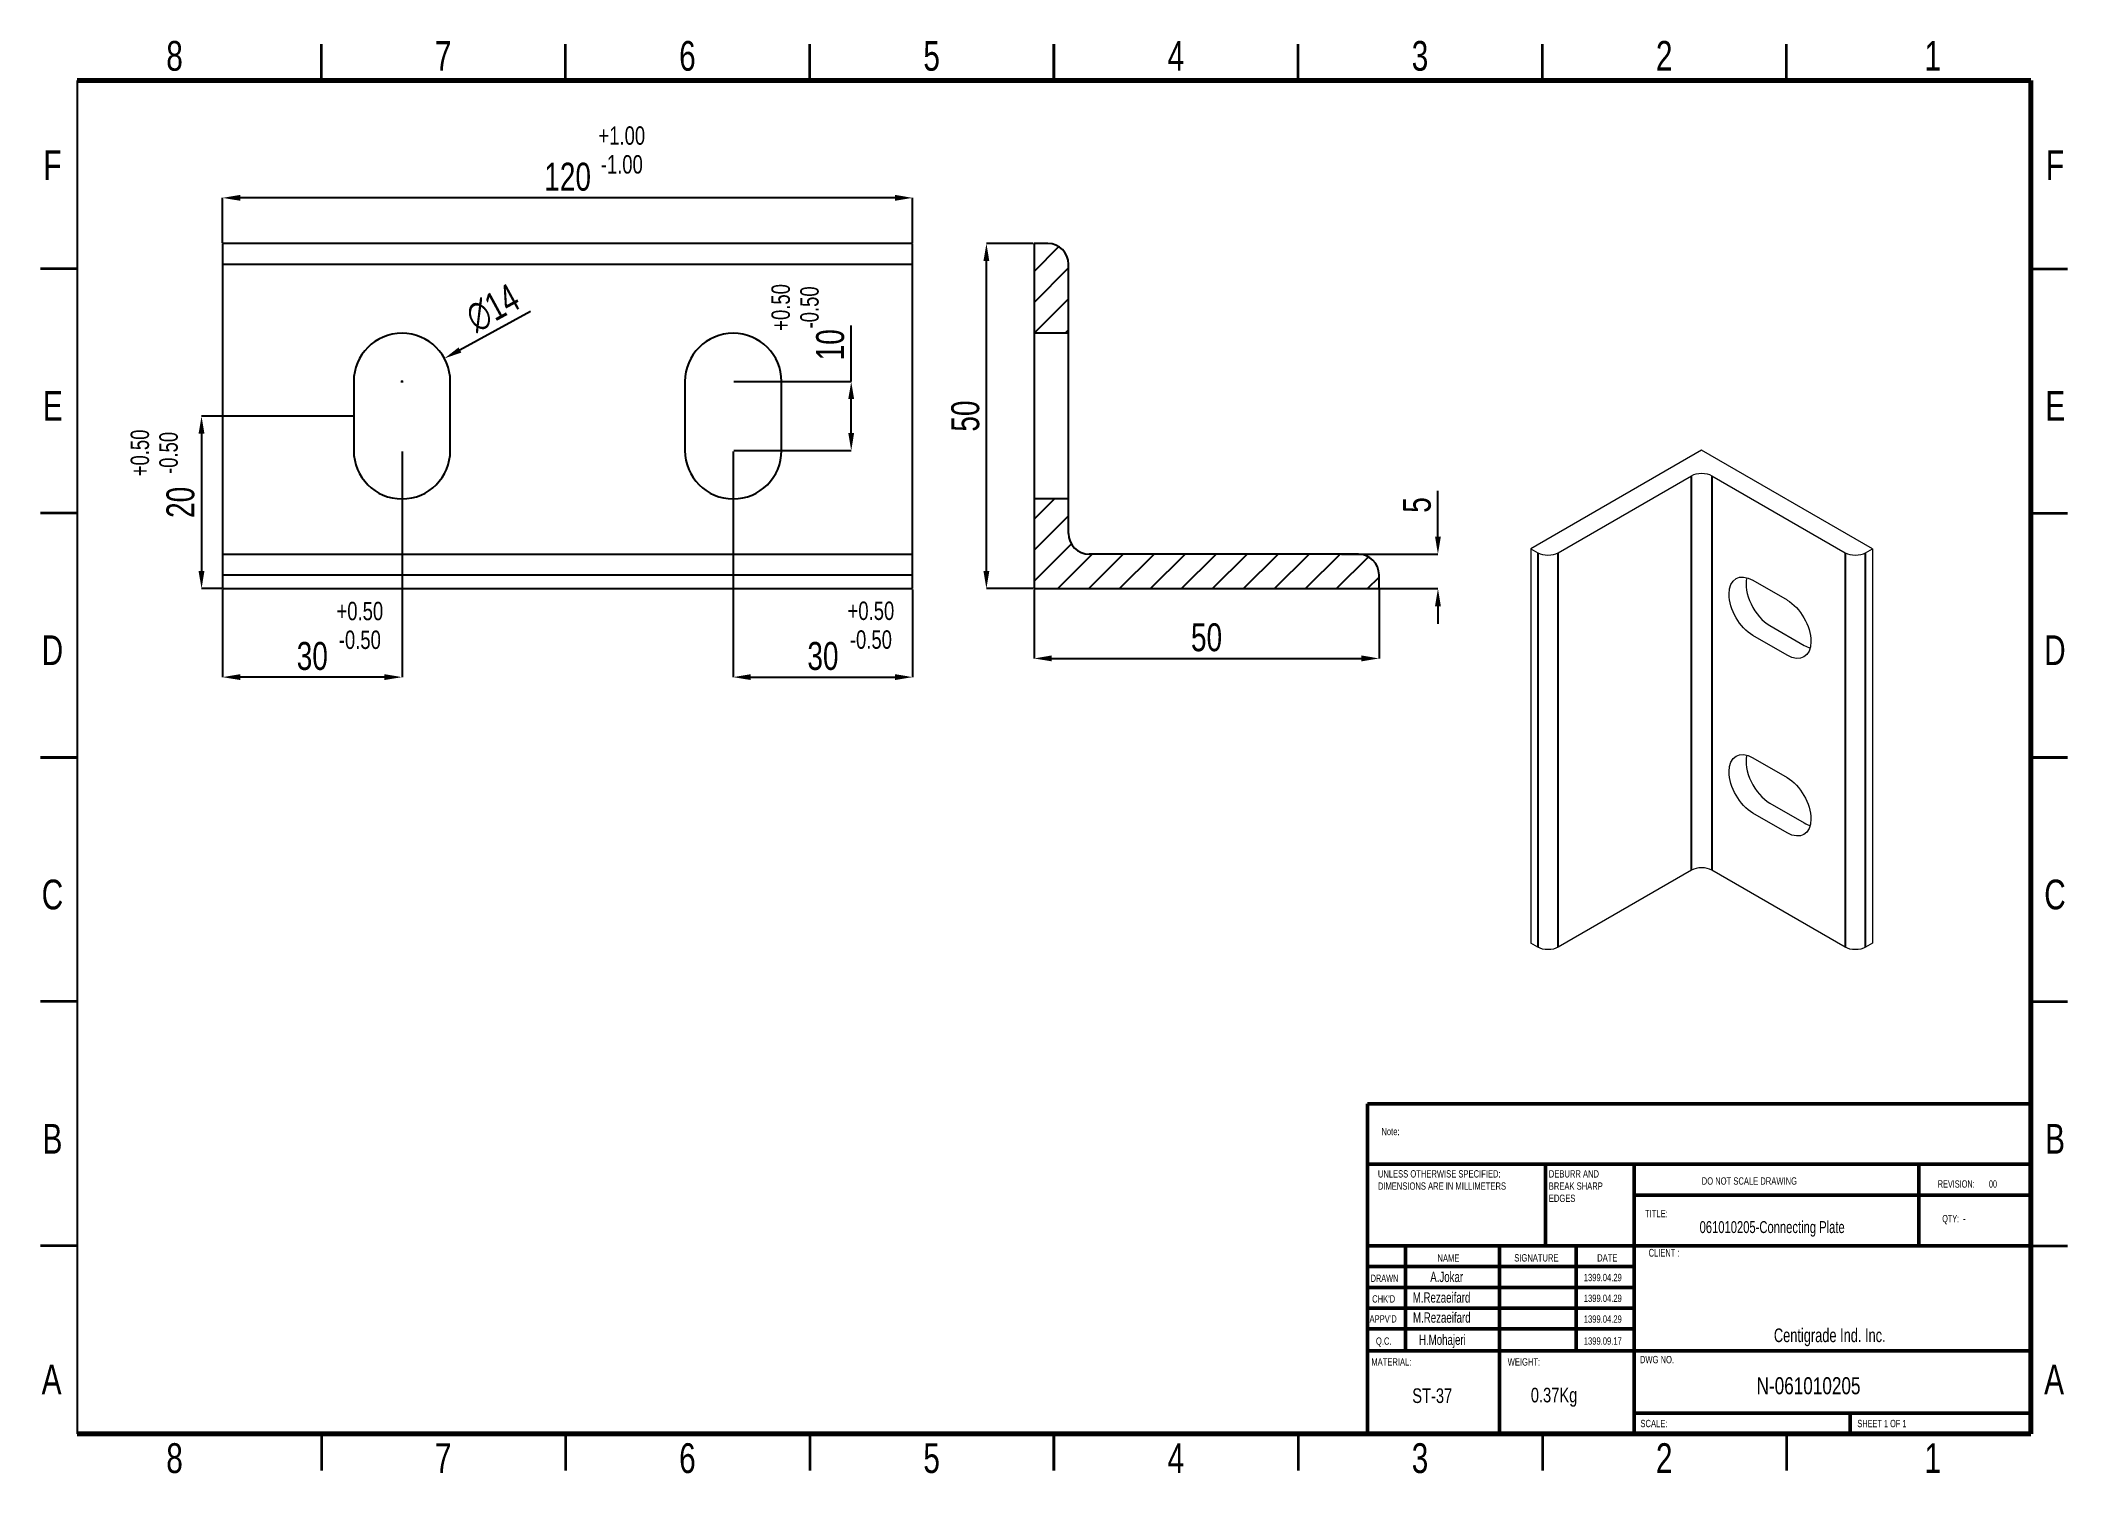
# Model space of a CAD drawing. Header units: millimetres. Extents: x 1836 to 2130, y 1074 to 1282.
import ezdxf

# ---------------------------------------------------------------- set-up
doc = ezdxf.new("R2010")
doc.units = ezdxf.units.MM
doc.styles.add('SLDTEXTSTYLE0', font='TXT', dxfattribs={"width": 0.75})
doc.styles.add('SLDTEXTSTYLE1', font='TXT', dxfattribs={"width": 0.686449})
doc.styles.add('SLDTEXTSTYLE2', font='TXT', dxfattribs={"width": 0.652778})
doc.styles.add('SLDTEXTSTYLE3', font='TXT', dxfattribs={"width": 0.692308})
doc.styles.add('SLDTEXTSTYLE4', font='TXT', dxfattribs={"width": 0.7})
doc.styles.add('SLDTEXTSTYLE5', font='TXT', dxfattribs={"width": 0.678571})
doc.dimstyles.new('SLDDIMSTYLE0', dxfattribs={"dimscale": 1.7, "dimtxt": 2.38125, "dimasz": 1.5, "dimexe": 0, "dimexo": 0.0625, "dimgap": 0.595312, "dimtad": 1, "dimdec": 0, "dimrnd": 1e-09, "dimzin": 12, "dimdsep": 46, "dimtxsty": 'SLDTEXTSTYLE0', "dimcen": 0.09, "dimadec": 0, "dimazin": 3, "dimtfac": 1, "dimtdec": 0, "dimtofl": 0, "dimtmove": 0, "dimatfit": 3, "dimfxl": 1, "dimfrac": 2, "dimtolj": 1, "dimtzin": 12, "dimarcsym": 0})

# ---------------------------------------------------------------- blocks, each defined once
blk = doc.blocks.new('SW_NOTE_62')
at = {"color": 0, "linetype": 'Continuous', "lineweight": 0, "char_height": 1.5, "attachment_point": 1, "style": 'SLDTEXTSTYLE0'}
for s, insert in [('UNLESS OTHERWISE SPECIFIED:', (0, 1.93)), ('DIMENSIONS ARE IN MILLIMETERS', (0, -0.57))]:
    blk.add_mtext(s, dxfattribs=dict(at, insert=insert))
blk = doc.blocks.new('SW_NOTE_63')
at = {"color": 0, "linetype": 'Continuous', "lineweight": 0, "char_height": 1.5, "attachment_point": 1, "style": 'SLDTEXTSTYLE0'}
for s, insert in [('DEBURR AND', (0, 1.93)), ('BREAK SHARP', (0, -0.57)), ('EDGES', (0, -3.07))]:
    blk.add_mtext(s, dxfattribs=dict(at, insert=insert))
blk = doc.blocks.new('*D3')
at = {"color": 0, "lineweight": -2, "transparency": 16777216}
for p, q in [((1862.24, 1252.45), (1862.24, 1258.96)), ((1959.69, 1258.96), (1864.79, 1258.96)), ((1962.24, 1252.45), (1962.24, 1258.96))]:
    blk.add_line(p, q, dxfattribs=at)
at = {"color": 0, "transparency": 16777216}
for points in [[(1864.79, 1259.39), (1864.79, 1258.54), (1862.24, 1258.96)], [(1959.69, 1259.39), (1959.69, 1258.54), (1962.24, 1258.96)]]:
    blk.add_solid(points, dxfattribs=at)
at = {"layer": 'Defpoints', "color": 0, "transparency": 16777216}
for p in [(1862.24, 1258.96), (1862.24, 1252.35), (1962.24, 1252.35)]:
    blk.add_point(p, dxfattribs=at)
at = {"color": 0, "transparency": 16777216, "insert": (1912.24, 1262), "char_height": 4.048, "attachment_point": 5, "style": 'SLDTEXTSTYLE0'}
blk.add_mtext('\\A1;120', dxfattribs=at)
blk = doc.blocks.new('*D4')
at = {"color": 0, "lineweight": -2, "transparency": 16777216}
for p, q in [((1888.24, 1222.24), (1888.24, 1189.53)), ((1862.24, 1202.24), (1862.24, 1189.53)), ((1885.69, 1189.53), (1864.79, 1189.53))]:
    blk.add_line(p, q, dxfattribs=at)
at = {"color": 0, "transparency": 16777216}
for points in [[(1864.79, 1189.96), (1864.79, 1189.11), (1862.24, 1189.53)], [(1885.69, 1189.96), (1885.69, 1189.11), (1888.24, 1189.53)]]:
    blk.add_solid(points, dxfattribs=at)
at = {"layer": 'Defpoints', "color": 0, "transparency": 16777216}
for p in [(1888.24, 1222.35), (1862.24, 1202.35), (1862.24, 1189.53)]:
    blk.add_point(p, dxfattribs=at)
at = {"color": 0, "transparency": 16777216, "insert": (1875.24, 1192.57), "char_height": 4.048, "attachment_point": 5, "style": 'SLDTEXTSTYLE0'}
blk.add_mtext('\\A1;30', dxfattribs=at)
blk = doc.blocks.new('*D5')
at = {"color": 0, "lineweight": -2, "transparency": 16777216}
for p, q in [((1936.24, 1222.24), (1936.24, 1189.53)), ((1962.24, 1202.24), (1962.24, 1189.53)), ((1938.79, 1189.53), (1959.69, 1189.53))]:
    blk.add_line(p, q, dxfattribs=at)
at = {"color": 0, "transparency": 16777216}
for points in [[(1938.79, 1189.96), (1938.79, 1189.11), (1936.24, 1189.53)], [(1959.69, 1189.96), (1959.69, 1189.11), (1962.24, 1189.53)]]:
    blk.add_solid(points, dxfattribs=at)
at = {"layer": 'Defpoints', "color": 0, "transparency": 16777216}
for p in [(1936.24, 1222.35), (1962.24, 1202.35), (1962.24, 1189.53)]:
    blk.add_point(p, dxfattribs=at)
at = {"color": 0, "transparency": 16777216, "insert": (1949.24, 1192.57), "char_height": 4.048, "attachment_point": 5, "style": 'SLDTEXTSTYLE0'}
blk.add_mtext('\\A1;30', dxfattribs=at)
blk = doc.blocks.new('*D6')
at = {"color": 0, "lineweight": -2, "transparency": 16777216}
for p, q in [((1953.34, 1232.35), (1953.34, 1240.46)), ((1936.35, 1232.35), (1953.34, 1232.35)), ((1953.34, 1224.9), (1953.34, 1229.8)), ((1936.35, 1222.35), (1953.34, 1222.35))]:
    blk.add_line(p, q, dxfattribs=at)
at = {"color": 0, "transparency": 16777216}
for points in [[(1952.91, 1229.8), (1953.76, 1229.8), (1953.34, 1232.35)], [(1952.91, 1224.9), (1953.76, 1224.9), (1953.34, 1222.35)]]:
    blk.add_solid(points, dxfattribs=at)
at = {"layer": 'Defpoints', "color": 0, "transparency": 16777216}
for p in [(1936.24, 1232.35), (1953.34, 1232.35), (1936.24, 1222.35)]:
    blk.add_point(p, dxfattribs=at)
at = {"color": 0, "transparency": 16777216, "insert": (1950.3, 1237.68), "char_height": 4.048, "attachment_point": 5, "rotation": 90, "style": 'SLDTEXTSTYLE0'}
blk.add_mtext('\\A1;10', dxfattribs=at)
blk = doc.blocks.new('*D7')
at = {"color": 0, "lineweight": -2, "transparency": 16777216}
for p, q in [((1906.86, 1242.5), (1896.63, 1236.92)), ((1888.09, 1232.35), (1888.4, 1232.35)), ((1888.24, 1232.19), (1888.24, 1232.5))]:
    blk.add_line(p, q, dxfattribs=at)
at = {"color": 0, "transparency": 16777216}
blk.add_solid([(1896.43, 1237.29), (1896.83, 1236.55), (1894.39, 1235.7)], dxfattribs=at)
at = {"layer": 'Defpoints', "color": 0, "transparency": 16777216}
for p in [(1894.39, 1235.7), (1882.1, 1229)]:
    blk.add_point(p, dxfattribs=at)
at = {"color": 0, "transparency": 16777216, "insert": (1901.41, 1242.99), "char_height": 4.048, "attachment_point": 5, "rotation": 28.6065, "style": 'SLDTEXTSTYLE0'}
blk.add_mtext('\\A1;∅14', dxfattribs=at)
blk = doc.blocks.new('*D8')
at = {"color": 0, "lineweight": -2, "transparency": 16777216}
for p, q in [((1979.72, 1252.35), (1972.93, 1252.35)), ((1972.93, 1204.9), (1972.93, 1249.8)), ((1979.72, 1202.35), (1972.93, 1202.35))]:
    blk.add_line(p, q, dxfattribs=at)
at = {"color": 0, "transparency": 16777216}
for points in [[(1972.5, 1249.8), (1973.35, 1249.8), (1972.93, 1252.35)], [(1972.5, 1204.9), (1973.35, 1204.9), (1972.93, 1202.35)]]:
    blk.add_solid(points, dxfattribs=at)
at = {"layer": 'Defpoints', "color": 0, "transparency": 16777216}
for p in [(1972.93, 1252.35), (1979.83, 1252.35), (1979.83, 1202.35)]:
    blk.add_point(p, dxfattribs=at)
at = {"color": 0, "transparency": 16777216, "insert": (1969.89, 1227.35), "char_height": 4.048, "attachment_point": 5, "rotation": 90, "style": 'SLDTEXTSTYLE0'}
blk.add_mtext('\\A1;50', dxfattribs=at)
blk = doc.blocks.new('*D9')
at = {"color": 0, "lineweight": -2, "transparency": 16777216}
for p, q in [((1979.83, 1202.24), (1979.83, 1192.24)), ((2029.83, 1202.24), (2029.83, 1192.24)), ((1982.38, 1192.24), (2027.28, 1192.24))]:
    blk.add_line(p, q, dxfattribs=at)
at = {"color": 0, "transparency": 16777216}
for points in [[(1982.38, 1192.67), (1982.38, 1191.82), (1979.83, 1192.24)], [(2027.28, 1192.67), (2027.28, 1191.82), (2029.83, 1192.24)]]:
    blk.add_solid(points, dxfattribs=at)
at = {"layer": 'Defpoints', "color": 0, "transparency": 16777216}
for p in [(1979.83, 1202.35), (2029.83, 1202.35), (2029.83, 1192.24)]:
    blk.add_point(p, dxfattribs=at)
at = {"color": 0, "transparency": 16777216, "insert": (2004.83, 1195.28), "char_height": 4.048, "attachment_point": 5, "style": 'SLDTEXTSTYLE0'}
blk.add_mtext('\\A1;50', dxfattribs=at)
blk = doc.blocks.new('*D10')
at = {"color": 0, "lineweight": -2, "transparency": 16777216}
for p, q in [((2038.36, 1209.9), (2038.36, 1216.5)), ((2024.41, 1207.35), (2038.36, 1207.35)), ((2024.41, 1202.35), (2038.36, 1202.35)), ((2038.36, 1199.8), (2038.36, 1197.25))]:
    blk.add_line(p, q, dxfattribs=at)
at = {"color": 0, "transparency": 16777216}
for points in [[(2037.94, 1209.9), (2038.79, 1209.9), (2038.36, 1207.35)], [(2037.94, 1199.8), (2038.79, 1199.8), (2038.36, 1202.35)]]:
    blk.add_solid(points, dxfattribs=at)
at = {"layer": 'Defpoints', "color": 0, "transparency": 16777216}
for p in [(2024.3, 1207.35), (2038.36, 1207.35), (2024.3, 1202.35)]:
    blk.add_point(p, dxfattribs=at)
at = {"color": 0, "transparency": 16777216, "insert": (2035.33, 1214.47), "char_height": 4.048, "attachment_point": 5, "rotation": 90, "style": 'SLDTEXTSTYLE0'}
blk.add_mtext('\\A1;5', dxfattribs=at)
blk = doc.blocks.new('*D11')
at = {"color": 0, "lineweight": -2, "transparency": 16777216}
for p, q in [((1881.14, 1227.35), (1859.19, 1227.35)), ((1859.19, 1224.8), (1859.19, 1204.9)), ((1862.14, 1202.35), (1859.19, 1202.35))]:
    blk.add_line(p, q, dxfattribs=at)
at = {"color": 0, "transparency": 16777216}
for points in [[(1858.76, 1224.8), (1859.61, 1224.8), (1859.19, 1227.35)], [(1858.76, 1204.9), (1859.61, 1204.9), (1859.19, 1202.35)]]:
    blk.add_solid(points, dxfattribs=at)
at = {"layer": 'Defpoints', "color": 0, "transparency": 16777216}
for p in [(1881.24, 1227.35), (1859.19, 1202.35), (1862.24, 1202.35)]:
    blk.add_point(p, dxfattribs=at)
at = {"color": 0, "transparency": 16777216, "insert": (1856.15, 1214.85), "char_height": 4.048, "attachment_point": 5, "rotation": 90, "style": 'SLDTEXTSTYLE0'}
blk.add_mtext('\\A1;20', dxfattribs=at)

msp = doc.modelspace()

# ---------------------------------------------------------------- hatches: boundary and pattern name
h = msp.add_hatch()
h.set_pattern_fill('ANSI31', color=256)
h.set_pattern_definition([(45, (1114.0944, 544.2217), (-2.245064, 2.245064), [])])
h.paths.add_polyline_path([(1979.83, 1239.35), (1984.83, 1239.35), (1984.83, 1249.35, 0.414214), (1981.83, 1252.35), (1979.83, 1252.35)])
h.paths.add_polyline_path([(1979.83, 1202.35), (2029.83, 1202.35), (2029.83, 1204.35, 0.414214), (2026.83, 1207.35), (1987.83, 1207.35, -0.414214), (1984.83, 1210.35), (1984.83, 1215.35), (1979.83, 1215.35)])

# ---------------------------------------------------------------- linework, layer by layer
at = {"linetype": 'Continuous', "lineweight": 35}
for p, q in [((1876.56, 1275.94), (1876.56, 1281.25)), ((1911.95, 1275.94), (1911.95, 1281.25)), ((1947.33, 1275.94), (1947.33, 1281.25)), ((1982.72, 1281.25), (1982.72, 1275.94)), ((1982.72, 1275.94), (1982.72, 1281.25)), ((2018.11, 1275.94), (2018.11, 1281.25)), ((2053.5, 1275.94), (2053.5, 1281.25)), ((2088.89, 1275.94), (2088.89, 1281.25)), ((1841.17, 1248.69), (1835.86, 1248.69)), ((2124.28, 1248.69), (2129.59, 1248.69)), ((1841.17, 1213.3), (1835.86, 1213.3)), ((2124.28, 1213.3), (2129.59, 1213.3)), ((1835.86, 1177.91), (1841.17, 1177.91)), ((1841.17, 1177.91), (1835.86, 1177.91)), ((2129.59, 1177.91), (2124.28, 1177.91)), ((2124.28, 1177.91), (2129.59, 1177.91)), ((1841.17, 1142.52), (1835.86, 1142.52)), ((2124.28, 1142.52), (2129.59, 1142.52)), ((1841.17, 1107.14), (1835.86, 1107.14)), ((2124.28, 1107.14), (2129.59, 1107.14)), ((1876.56, 1079.89), (1876.56, 1074.58)), ((1911.95, 1079.89), (1911.95, 1074.58)), ((1947.33, 1079.89), (1947.33, 1074.58)), ((1982.72, 1074.58), (1982.72, 1079.89)), ((1982.72, 1079.89), (1982.72, 1074.58)), ((2018.11, 1079.89), (2018.11, 1074.58)), ((2053.5, 1079.89), (2053.5, 1074.58)), ((2088.89, 1079.89), (2088.89, 1074.58))]:
    msp.add_line(p, q, dxfattribs=at)
at = {"linetype": 'Continuous', "lineweight": 70}
for p, q in [((1841.17, 1275.94), (2124.28, 1275.94)), ((2124.28, 1275.94), (2124.28, 1079.89)), ((2124.28, 1079.89), (1841.17, 1079.89))]:
    msp.add_line(p, q, dxfattribs=at)
for p, q in [((1841.17, 1275.94), (1841.17, 1079.89)), ((1962.24, 1252.35), (1862.24, 1252.35)), ((1862.24, 1252.35), (1862.24, 1202.35)), ((1962.24, 1202.35), (1962.24, 1252.35)), ((1979.83, 1252.35), (1979.83, 1202.35)), ((1981.83, 1252.35), (1979.83, 1252.35)), ((1862.24, 1249.35), (1962.24, 1249.35)), ((1984.83, 1210.35), (1984.83, 1249.35)), ((1984.83, 1239.35), (1979.83, 1239.35)), ((1881.24, 1232.35), (1881.24, 1222.35)), ((1895.24, 1222.35), (1895.24, 1232.35)), ((1929.24, 1232.35), (1929.24, 1222.35)), ((1943.24, 1222.35), (1943.24, 1232.35)), ((2075.1, 1161.55), (2075.1, 1218.71)), ((2078.07, 1218.71), (2078.07, 1161.55)), ((1984.83, 1215.35), (1979.83, 1215.35)), ((1862.24, 1207.35), (1962.24, 1207.35)), ((2026.83, 1207.35), (1987.83, 1207.35)), ((2052.83, 1207.56), (2052.83, 1150.41)), ((2055.8, 1150.41), (2055.8, 1207.56)), ((2097.37, 1207.56), (2097.37, 1150.41)), ((2100.34, 1150.41), (2100.34, 1207.56)), ((1862.24, 1204.35), (1962.24, 1204.35)), ((2029.83, 1202.35), (2029.83, 1204.35)), ((1862.24, 1202.35), (1962.24, 1202.35)), ((1979.83, 1202.35), (2029.83, 1202.35))]:
    msp.add_line(p, q)
at = {"color": 0, "linetype": 'Continuous', "lineweight": 0, "extrusion": (7.26864e-17, 0.816497, 0.57735)}
for p, q in [((2076.58, 1222.42), (2051.84, 1208.14)), ((2101.33, 1208.14), (2076.58, 1222.42)), ((2055.8, 1207.56), (2075.1, 1218.71)), ((2078.07, 1218.71), (2097.37, 1207.56)), ((2051.84, 1208.14), (2051.84, 1150.98)), ((2051.84, 1208.14), (2052.83, 1207.56)), ((2100.34, 1207.56), (2101.33, 1208.14)), ((2101.33, 1208.14), (2101.33, 1150.98)), ((2084.01, 1203.56), (2088.96, 1200.71)), ((2088.96, 1192.7), (2084.01, 1195.56)), ((2086.48, 1196.99), (2091.43, 1194.13)), ((2084.01, 1177.84), (2088.96, 1174.99)), ((2088.96, 1166.98), (2084.01, 1169.84)), ((2086.48, 1171.27), (2091.43, 1168.41)), ((2075.1, 1161.55), (2055.8, 1150.41)), ((2097.37, 1150.41), (2078.07, 1161.55)), ((2052.83, 1150.41), (2051.84, 1150.98)), ((2101.33, 1150.98), (2100.34, 1150.41))]:
    msp.add_line(p, q, dxfattribs=at)
at = {"linetype": 'Continuous', "lineweight": 50}
for p, q in [((2028.16, 1127.73), (2124.28, 1127.73)), ((2028.16, 1127.73), (2028.16, 1118.99)), ((2028.16, 1118.99), (2124.28, 1118.99)), ((2028.16, 1118.99), (2028.16, 1080.06)), ((2053.93, 1118.99), (2053.93, 1107.14)), ((2066.81, 1118.99), (2066.81, 1079.89)), ((2108.07, 1107.14), (2108.07, 1118.99)), ((2124.28, 1114.48), (2066.81, 1114.48)), ((2124.28, 1107.14), (2028.16, 1107.14)), ((2033.68, 1107.14), (2033.68, 1091.92)), ((2047.27, 1107.14), (2047.27, 1080.06)), ((2058.39, 1107.14), (2058.39, 1091.92)), ((2066.81, 1080.06), (2066.81, 1107.14)), ((2066.81, 1104.13), (2028.16, 1104.13)), ((2066.81, 1101.12), (2028.16, 1101.12)), ((2066.81, 1098.11), (2028.16, 1098.11)), ((2066.81, 1095.1), (2028.16, 1095.1)), ((2035.53, 1091.92), (2028.16, 1091.92)), ((2035.53, 1091.92), (2124.28, 1091.92)), ((2066.81, 1082.89), (2124.28, 1082.89)), ((2098.09, 1079.89), (2098.09, 1082.89))]:
    msp.add_line(p, q, dxfattribs=at)
for centre, radius, start, end in [((1981.83, 1249.35), 3, 0, 90), ((1888.24, 1232.35), 7, 0, 180), ((1936.24, 1232.35), 7, 0, 180), ((1888.24, 1222.35), 7, 180, 0), ((1936.24, 1222.35), 7, 180, 0), ((1987.83, 1210.35), 3, 180, 270), ((2026.83, 1204.35), 3, 0, 90)]:
    msp.add_arc(centre, radius, start, end)
at = {"color": 0, "linetype": 'Continuous', "lineweight": 0, "extrusion": (-9.7635e-17, -1.66533e-16, -1)}
for centre, major_axis in [((2076.58, 1217.85), (2.1, 0)), ((2054.31, 1151.27), (-2.1, 0)), ((2098.86, 1151.27), (-2.1, 0))]:
    msp.add_ellipse(centre, major_axis=major_axis, ratio=0.57735, start_param=-2.356194, end_param=-0.785398, dxfattribs=at)
at = {"color": 0, "linetype": 'Continuous', "lineweight": 0}
for centre, major_axis, start_param, end_param in [((2054.31, 1208.42), (2.1, 0), -2.356194, -0.785398), ((2098.86, 1208.42), (2.1, 0), -2.356194, -0.785398), ((2086.48, 1200.99), (2.45, -4.24), -2.612122, -0.785398), ((2091.43, 1198.13), (2.45, -4.24), -0.785398, -0.52947), ((2086.48, 1175.27), (2.45, -4.24), -2.612122, -0.785398), ((2091.43, 1172.41), (2.45, -4.24), -0.785398, -0.52947), ((2076.58, 1160.7), (-2.1, 0), -2.356194, -0.785398)]:
    msp.add_ellipse(centre, major_axis=major_axis, ratio=0.57735, start_param=start_param, end_param=end_param, dxfattribs=at)
at = {"color": 0, "linetype": 'Continuous', "lineweight": 0, "extrusion": (-9.61481e-17, -5.55112e-17, -1)}
msp.add_ellipse((2084.01, 1199.56), major_axis=(-2.45, 4.24), ratio=0.57735, start_param=-2.356194, end_param=0.785398, dxfattribs=at)
at = {"color": 0, "linetype": 'Continuous', "lineweight": 0, "extrusion": (-4.43555e-17, -8.97074e-17, -1)}
for centre, major_axis in [((2088.96, 1196.7), (2.45, -4.24)), ((2084.01, 1173.84), (-2.45, 4.24)), ((2088.96, 1170.98), (2.45, -4.24))]:
    msp.add_ellipse(centre, major_axis=major_axis, ratio=0.57735, start_param=-2.356194, end_param=0.785398, dxfattribs=at)

# ---------------------------------------------------------------- block references
at = {"linetype": 'Continuous', "lineweight": 0, "xscale": 0.7077882801207744, "yscale": 0.7077882801207744, "zscale": 0.7077882801207744}
for name, p in [('SW_NOTE_62', (2029.66, 1116.74)), ('SW_NOTE_63', (2054.43, 1116.74))]:
    msp.add_blockref(name, p, dxfattribs=at)

# ---------------------------------------------------------------- texts
at = {"linetype": 'Continuous', "lineweight": 0}
for s, insert, char_height, attachment_point, style in [('8', (1855.28, 1281.69), 4.31, 2, 'SLDTEXTSTYLE0'), ('7', (1894.21, 1281.69), 4.31, 2, 'SLDTEXTSTYLE0'), ('6', (1929.6, 1281.69), 4.31, 2, 'SLDTEXTSTYLE0'), ('5', (1964.99, 1281.69), 4.31, 2, 'SLDTEXTSTYLE0'), ('4', (2000.38, 1281.69), 4.31, 2, 'SLDTEXTSTYLE0'), ('3', (2035.76, 1281.69), 4.31, 2, 'SLDTEXTSTYLE0'), ('2', (2071.15, 1281.69), 4.31, 2, 'SLDTEXTSTYLE0'), ('1', (2110.08, 1281.69), 4.31, 2, 'SLDTEXTSTYLE0'), ('F', (1837.58, 1265.84), 4.31, 2, 'SLDTEXTSTYLE0'), ('F', (2127.78, 1265.84), 4.31, 2, 'SLDTEXTSTYLE0'), ('E', (1837.63, 1230.98), 4.31, 2, 'SLDTEXTSTYLE0'), ('E', (2127.83, 1230.98), 4.31, 2, 'SLDTEXTSTYLE0'), ('D', (1837.58, 1195.59), 4.31, 2, 'SLDTEXTSTYLE0'), ('D', (2127.77, 1195.59), 4.31, 2, 'SLDTEXTSTYLE0'), ('C', (1837.58, 1160.2), 4.31, 2, 'SLDTEXTSTYLE0'), ('C', (2127.78, 1160.2), 4.31, 2, 'SLDTEXTSTYLE0'), ('B', (1837.59, 1124.81), 4.31, 2, 'SLDTEXTSTYLE0'), ('Note:', (2030.17, 1124.24), 1.062, 1, 'SLDTEXTSTYLE0'), ('B', (2127.79, 1124.81), 4.31, 2, 'SLDTEXTSTYLE0'), ('DO NOT SCALE DRAWING', (2076.59, 1117.07), 1.0617, 1, 'SLDTEXTSTYLE0'), ('REVISION:       00', (2110.8, 1116.64), 1.0617, 1, 'SLDTEXTSTYLE2'), ('TITLE:', (2068.37, 1112.35), 1.062, 1, 'SLDTEXTSTYLE0'), ('061010205-Connecting Plate', (2076.28, 1110.73), 1.7341, 1, 'SLDTEXTSTYLE4'), ('QTY:  -', (2111.45, 1111.62), 1.062, 1, 'SLDTEXTSTYLE5'), ('NAME', (2038.3, 1105.9), 1.062, 1, 'SLDTEXTSTYLE0'), ('SIGNATURE', (2049.42, 1105.94), 1.062, 1, 'SLDTEXTSTYLE0'), ('DATE', (2061.44, 1105.94), 1.062, 1, 'SLDTEXTSTYLE0'), ('CLIENT :', (2068.9, 1106.7), 1.124, 1, 'SLDTEXTSTYLE4'), ('DRAWN', (2028.62, 1102.98), 1.062, 1, 'SLDTEXTSTYLE1'), ('A.Jokar', (2037.25, 1103.4), 1.498, 1, 'SLDTEXTSTYLE4'), ('1399.04.29', (2059.5, 1103.09), 1.062, 1, 'SLDTEXTSTYLE0'), ("CHK'D", (2028.83, 1099.99), 1.062, 1, 'SLDTEXTSTYLE0'), ('M.Rezaeifard', (2034.72, 1100.41), 1.4982, 1, 'SLDTEXTSTYLE4'), ('1399.04.29', (2059.5, 1100.08), 1.062, 1, 'SLDTEXTSTYLE0'), ("APPV'D", (2028.45, 1097.1), 1.062, 1, 'SLDTEXTSTYLE0'), ('M.Rezaeifard', (2034.75, 1097.51), 1.4982, 1, 'SLDTEXTSTYLE4'), ('1399.04.29', (2059.5, 1097.07), 1.062, 1, 'SLDTEXTSTYLE0'), ('Q.C.', (2029.38, 1093.88), 1.062, 1, 'SLDTEXTSTYLE0'), ('H.Mohajeri', (2035.62, 1094.3), 1.498, 1, 'SLDTEXTSTYLE4'), ('1399.09.17', (2059.5, 1093.89), 1.062, 1, 'SLDTEXTSTYLE0'), ('Centigrade Ind. Inc.', (2087.05, 1095.18), 1.9818, 1, 'SLDTEXTSTYLE4'), ('A', (1837.46, 1089.95), 4.31, 2, 'SLDTEXTSTYLE0'), ('MATERIAL:', (2028.71, 1090.86), 1.062, 1, 'SLDTEXTSTYLE0'), ('WEIGHT:', (2048.47, 1090.86), 1.061, 1, 'SLDTEXTSTYLE0'), ('DWG NO.', (2067.63, 1091.2), 1.062, 1, 'SLDTEXTSTYLE0'), ('A', (2127.65, 1089.95), 4.31, 2, 'SLDTEXTSTYLE0'), ('ST-37', (2034.64, 1086.5), 2.121, 1, 'SLDTEXTSTYLE0'), ('0.37Kg', (2051.82, 1086.59), 2.121, 1, 'SLDTEXTSTYLE0'), ('SCALE:', (2067.71, 1081.94), 1.062, 1, 'SLDTEXTSTYLE0'), ('SHEET 1 OF 1', (2099.14, 1081.94), 1.0617, 1, 'SLDTEXTSTYLE3'), ('8', (1855.28, 1078.55), 4.31, 2, 'SLDTEXTSTYLE0'), ('7', (1894.21, 1078.55), 4.31, 2, 'SLDTEXTSTYLE0'), ('6', (1929.6, 1078.55), 4.31, 2, 'SLDTEXTSTYLE0'), ('5', (1964.99, 1078.55), 4.31, 2, 'SLDTEXTSTYLE0'), ('4', (2000.38, 1078.55), 4.31, 2, 'SLDTEXTSTYLE0'), ('3', (2035.76, 1078.55), 4.31, 2, 'SLDTEXTSTYLE0'), ('2', (2071.15, 1078.55), 4.31, 2, 'SLDTEXTSTYLE0'), ('1', (2110.08, 1078.55), 4.31, 2, 'SLDTEXTSTYLE0')]:
    msp.add_mtext(s, dxfattribs=dict(at, insert=insert, char_height=char_height, attachment_point=attachment_point, style=style))
at = {"color": 7, "linetype": 'Continuous', "lineweight": 18, "char_height": 2.667, "attachment_point": 2, "style": 'SLDTEXTSTYLE0'}
for s, insert in [('\\A1;+1.00', (1920.09, 1269.32)), ('\\A1;-1.00', (1920.09, 1265.15)), ('\\A1;+0.50', (1882.13, 1200.44)), ('\\A1;+0.50', (1956.19, 1200.48)), ('\\A1;-0.50', (1882.13, 1196.28)), ('\\A1;-0.50', (1956.19, 1196.31))]:
    msp.add_mtext(s, dxfattribs=dict(at, insert=insert))
at = {"color": 7, "linetype": 'Continuous', "lineweight": 18, "char_height": 2.667, "attachment_point": 2, "rotation": 90, "style": 'SLDTEXTSTYLE0'}
for s, insert in [('\\A1;+0.50', (1941.78, 1243.09)), ('\\A1;-0.50', (1945.95, 1243.09)), ('\\A1;+0.50', (1848.91, 1222.01)), ('\\A1;-0.50', (1853.07, 1222.01))]:
    msp.add_mtext(s, dxfattribs=dict(at, insert=insert))
at = {"linetype": 'Continuous', "lineweight": 0, "insert": (2084.54, 1088.12), "char_height": 2.4773, "width": 21.9857, "attachment_point": 1, "style": 'SLDTEXTSTYLE0'}
msp.add_mtext('N-061010205', dxfattribs=at)

# ---------------------------------------------------------------- dimensions: what is measured, and where the dimension line sits
for base, p1, p2, text, picture, middle in [((1862.24, 1258.96), (1962.24, 1252.35), (1862.24, 1252.35), '120', '*D3', (1912.24, 1262)), ((1862.24, 1189.53), (1888.24, 1222.35), (1862.24, 1202.35), '30', '*D4', (1875.24, 1192.57)), ((1962.24, 1189.53), (1936.24, 1222.35), (1962.24, 1202.35), '30', '*D5', (1949.24, 1192.57))]:
    dim = msp.add_linear_dim(base=base, p1=p1, p2=p2, text=text, dimstyle='SLDDIMSTYLE0')
    dim.commit()
    dim.dimension.update_dxf_attribs({"geometry": picture, "text_midpoint": middle})
dim = msp.add_linear_dim(base=(1972.93, 1252.35), p1=(1979.83, 1202.35), p2=(1979.83, 1252.35), angle=90, dimstyle='SLDDIMSTYLE0')
dim.commit()
dim.dimension.update_dxf_attribs({"geometry": '*D8', "text_midpoint": (1969.89, 1227.35)})
dim = msp.add_diameter_dim_2p(p1=(1882.1, 1229), p2=(1894.39, 1235.7), dimstyle='SLDDIMSTYLE0')
dim.commit()
dim.dimension.update_dxf_attribs({"geometry": '*D7', "text_midpoint": (1901.41, 1242.99)})
for base, p1, p2, picture, middle in [((1953.34, 1232.35), (1936.24, 1222.35), (1936.24, 1232.35), '*D6', (1953.34, 1237.68)), ((2038.36, 1207.35), (2024.3, 1202.35), (2024.3, 1207.35), '*D10', (2038.36, 1214.47))]:
    dim = msp.add_linear_dim(base=base, p1=p1, p2=p2, angle=90, dimstyle='SLDDIMSTYLE0')
    dim.commit()
    dim.dimension.update_dxf_attribs({"geometry": picture, "text_midpoint": middle, "dimtype": 160})
dim = msp.add_linear_dim(base=(1859.19, 1202.35), p1=(1881.24, 1227.35), p2=(1862.24, 1202.35), angle=90, text='20', dimstyle='SLDDIMSTYLE0')
dim.commit()
dim.dimension.update_dxf_attribs({"geometry": '*D11', "text_midpoint": (1856.15, 1214.85)})
dim = msp.add_linear_dim(base=(2029.83, 1192.24), p1=(1979.83, 1202.35), p2=(2029.83, 1202.35), dimstyle='SLDDIMSTYLE0')
dim.commit()
dim.dimension.update_dxf_attribs({"geometry": '*D9', "text_midpoint": (2004.83, 1195.28)})

doc.saveas('drawing.dxf')
